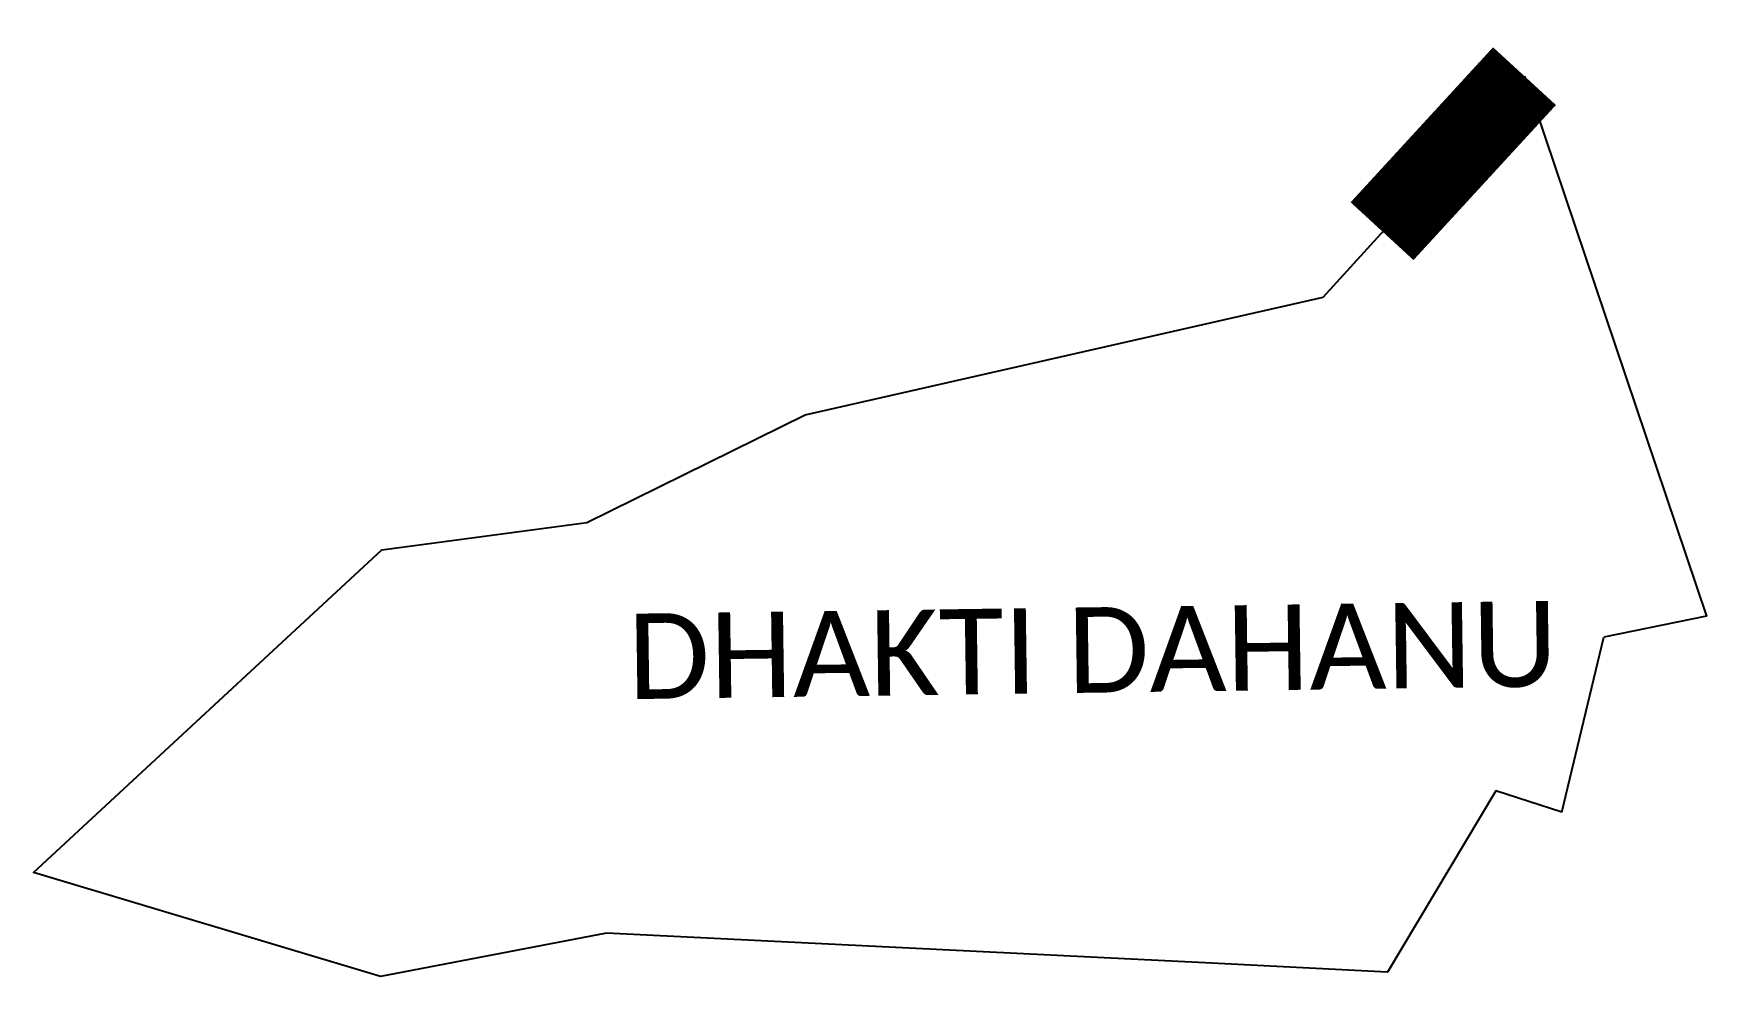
# Model space of a CAD drawing. Header units: metres. Extents: x 259776 to 260756, y 2209230 to 2209782.
import ezdxf

# ---------------------------------------------------------------- set-up
doc = ezdxf.new("R2010")
doc.units = ezdxf.units.M
for name, color, linetype in [('UNPROTECTED DUE TO CREEK', 150, 'Continuous'), ('village', 3, 'Continuous'), ('VILLAGE NAME', 250, 'Continuous')]:
    doc.layers.add(name, color=color, linetype=linetype)
doc.styles.get("Standard").update_dxf_attribs({"font": 'simplex.shx'})

msp = doc.modelspace()

# ---------------------------------------------------------------- linework, layer by layer
at = {"color": 3, "flags": 128}
msp.add_lwpolyline([(260670.88, 2209326.35), (260695.4, 2209428.7)], dxfattribs=at)
at = {"layer": 'UNPROTECTED DUE TO CREEK', "const_width": 50, "flags": 128}
msp.add_lwpolyline([(260648.95, 2209757.17), (260565.55, 2209666.41)], dxfattribs=at)
at = {"layer": 'village', "color": 3}
for points in [[(260670.88, 2209326.35, 0), (260632.24, 2209338.84, 0), (260568.67, 2209232.55, 0), (260461.95, 2209238.1, 0), (260111.59, 2209255.42, 0), (259979.24, 2209230.06, 0), (259776.1, 2209290.95, 0), (259979.98, 2209479.82, 0), (260100.12, 2209495.78, 0), (260227.82, 2209558.96, 0), (260531.09, 2209627.76, 0), (260648.95, 2209757.17, 0)], [(260648.95, 2209757.17, 0), (260755.51, 2209441.12, 0), (260695.4, 2209428.7, 0)]]:
    msp.add_polyline3d(points, dxfattribs=at)

# ---------------------------------------------------------------- texts
at = {"layer": 'VILLAGE NAME', "insert": (260123.7, 2209442.42), "char_height": 50, "attachment_point": 1, "rotation": 0.80095}
msp.add_mtext_dynamic_manual_height_columns('{\\fCalibri|b0|i0|c0|p34;DHAKTI DAHANU}', width=1538.4607, gutter_width=667.32, heights=[0], dxfattribs=at)

doc.saveas('drawing.dxf')
